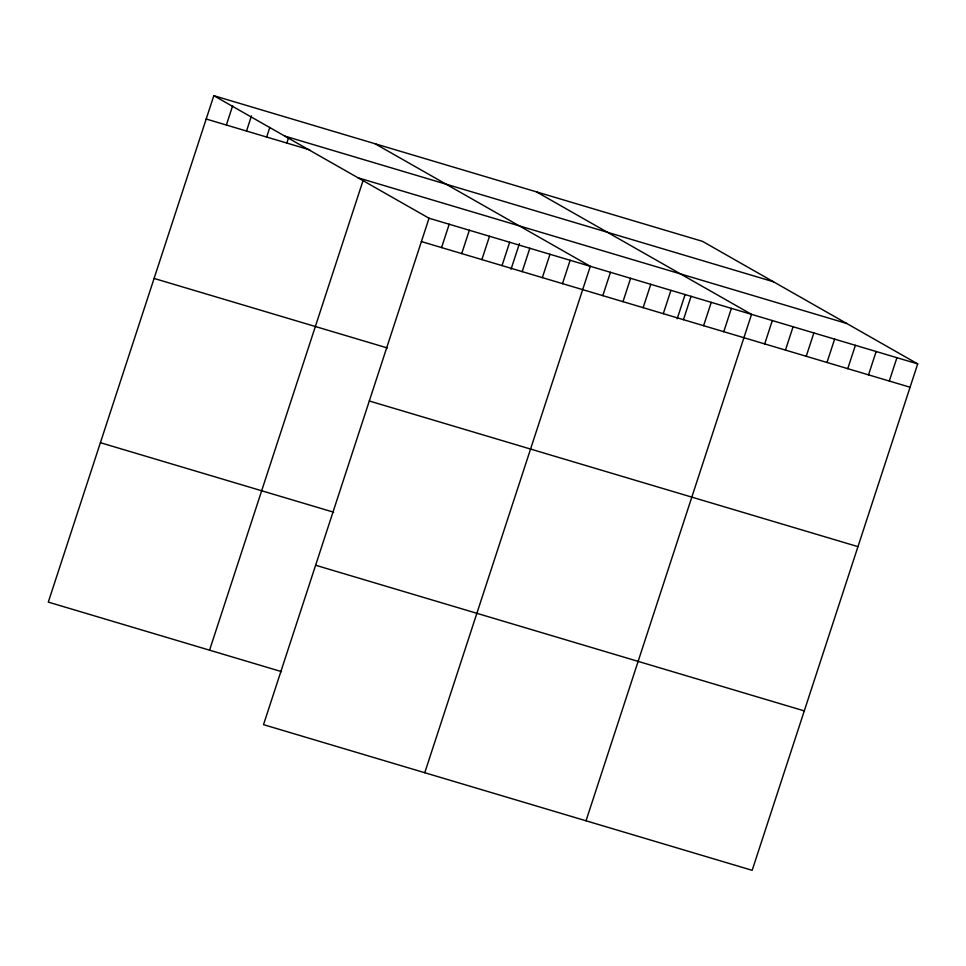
<?xml version="1.0" encoding="UTF-8"?>
<svg xmlns="http://www.w3.org/2000/svg" width="966" height="966" viewBox="0 0 966 966"><rect width="100%" height="100%" fill="white"/><g stroke="black" fill="none" stroke-linecap="round" stroke-linejoin="round"><path stroke-width="1.45" d="M213.824 95.682L429.037 218.231L263.513 724.657L752.176 870.318L917.7 363.892L702.487 241.343L213.824 95.682L48.3 602.108L281.553 671.636M226.358 125.025L232.637 105.801M246.511 131.038L251.45 115.932M266.664 137.039L269.816 127.44M286.83 143.053L288.629 137.558M209.562 650.178L363.276 179.893M441.559 247.586L449.19 224.245M461.724 253.587L469.343 230.246M481.877 259.6L489.508 236.259M502.03 265.602L509.662 242.273M511.038 269.236L519.418 243.625M522.195 271.615L529.815 248.274M542.349 277.628L549.98 254.287M562.502 283.63L570.133 260.289M424.762 772.728L590.298 266.302L375.086 143.753M602.82 295.644L610.452 272.315M622.985 301.658L630.605 278.317M643.139 307.671L650.77 284.33M663.292 313.672L670.923 290.331M677.19 318.768L685.099 294.57M683.457 319.686L691.076 296.345M703.61 325.687L711.242 302.346M723.763 331.7L731.395 308.359M586.024 820.798L751.548 314.373L536.347 191.811M764.698 343.896L772.317 320.555M785.467 350.09L793.086 326.75M806.236 356.273L813.855 332.944M826.993 362.467L834.624 339.126M847.762 368.662L855.393 345.321M868.531 374.844L876.162 351.515M889.3 381.039L896.931 357.698M284.849 136.121L773.512 281.782M206.193 119.023L309.869 149.923M358.012 177.792L846.687 323.453M429.037 218.231L917.7 363.892M421.405 241.572L910.069 387.233M154.089 278.437L387.342 347.965M369.302 400.987L857.965 546.647M100.404 442.694L333.656 512.209M315.616 565.243L804.28 710.904"/></g></svg>
